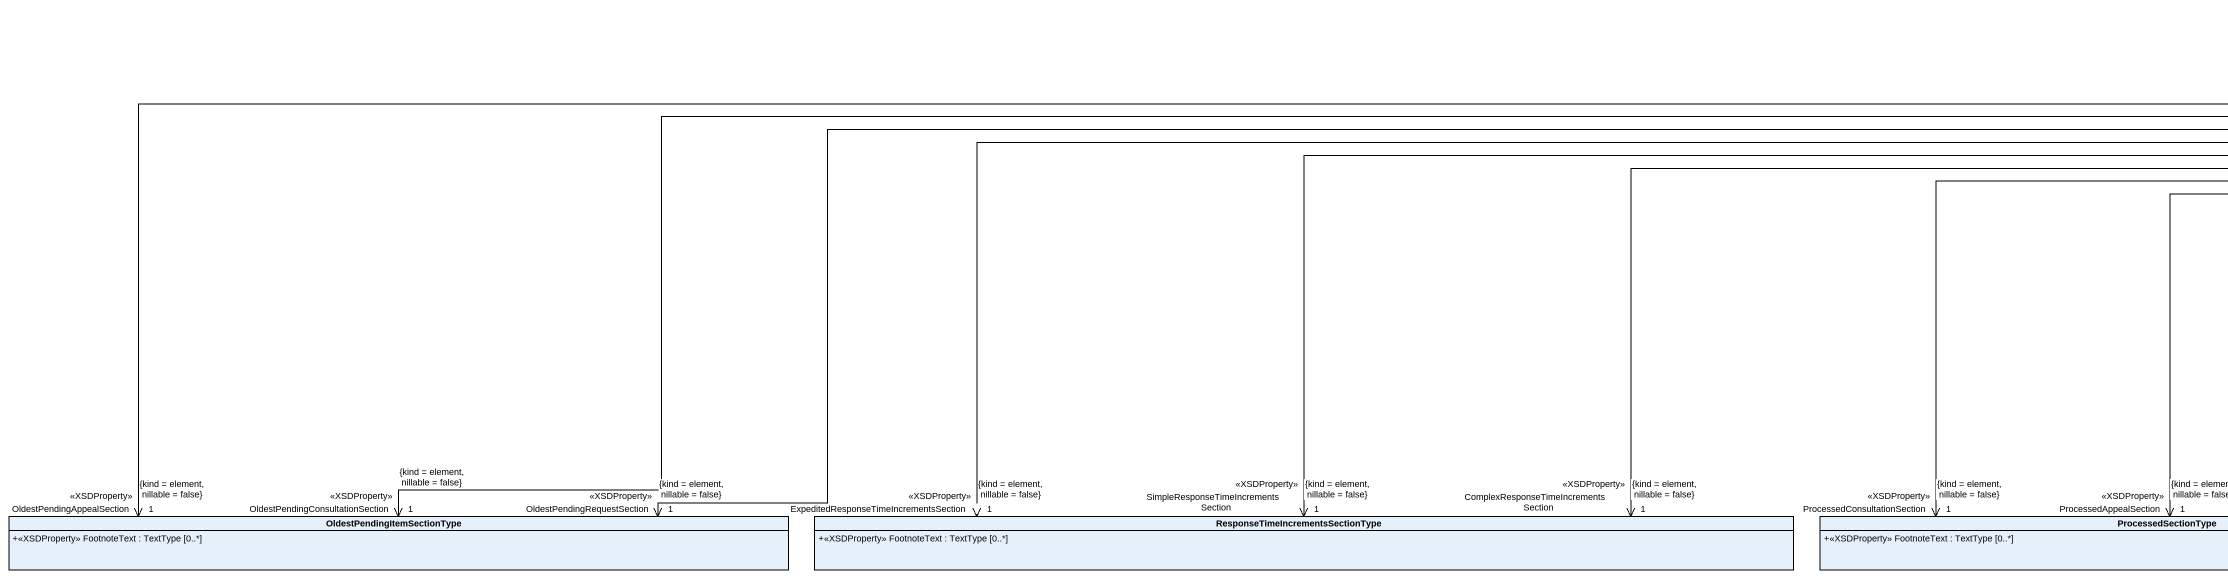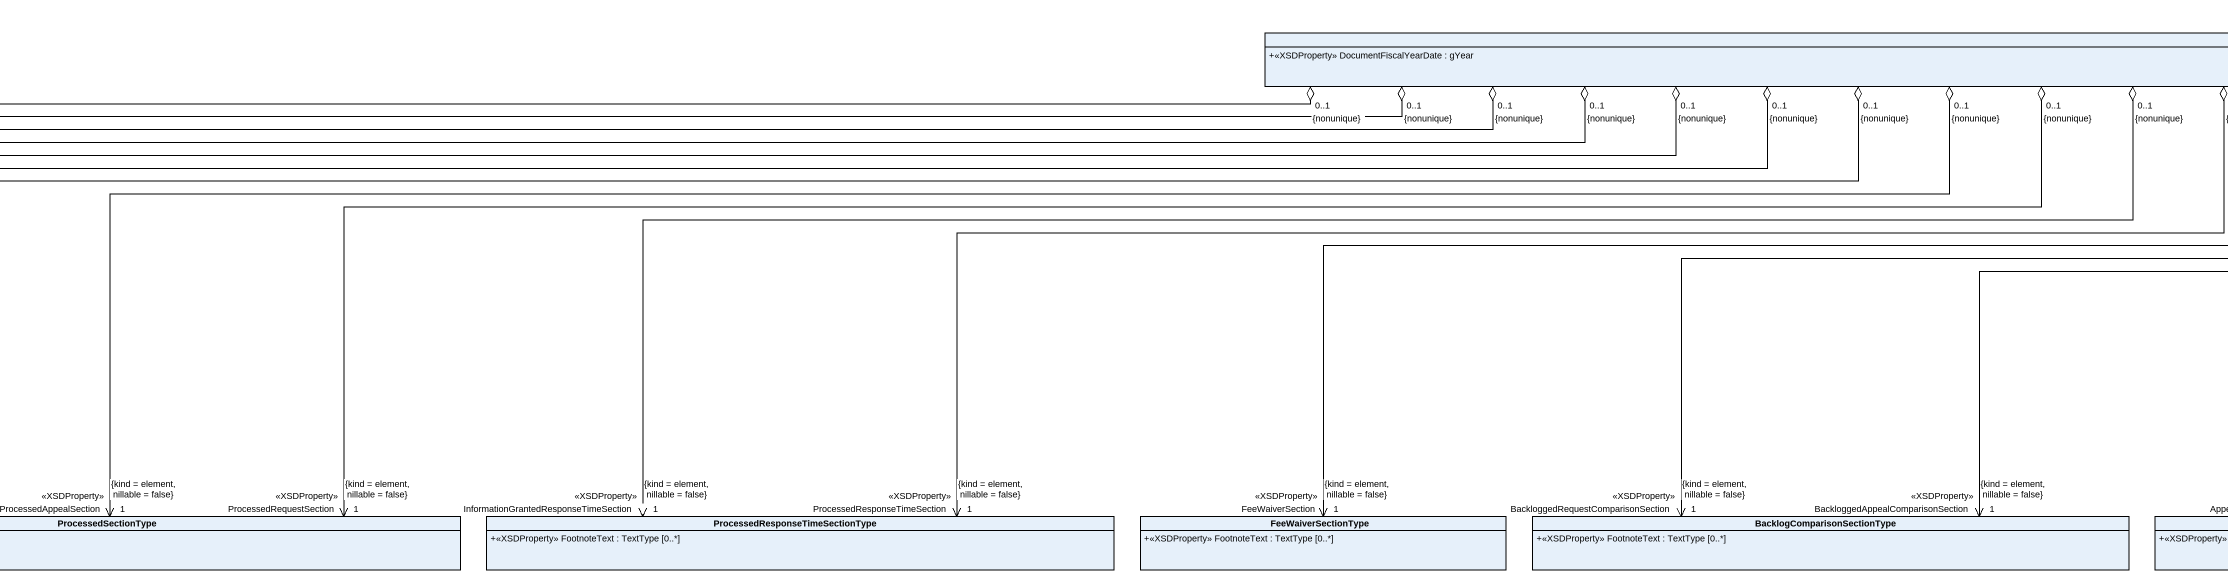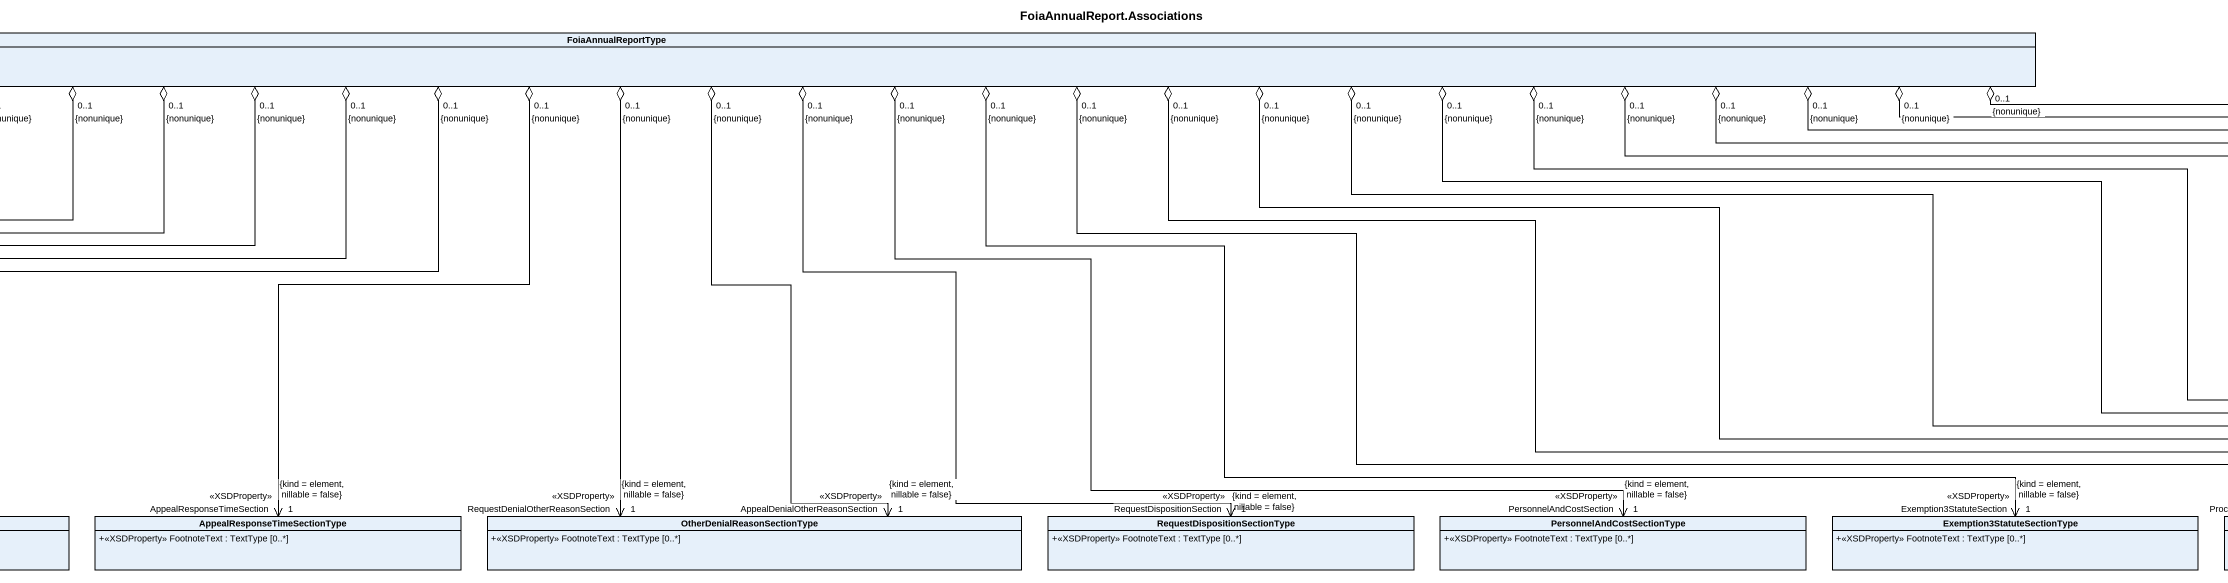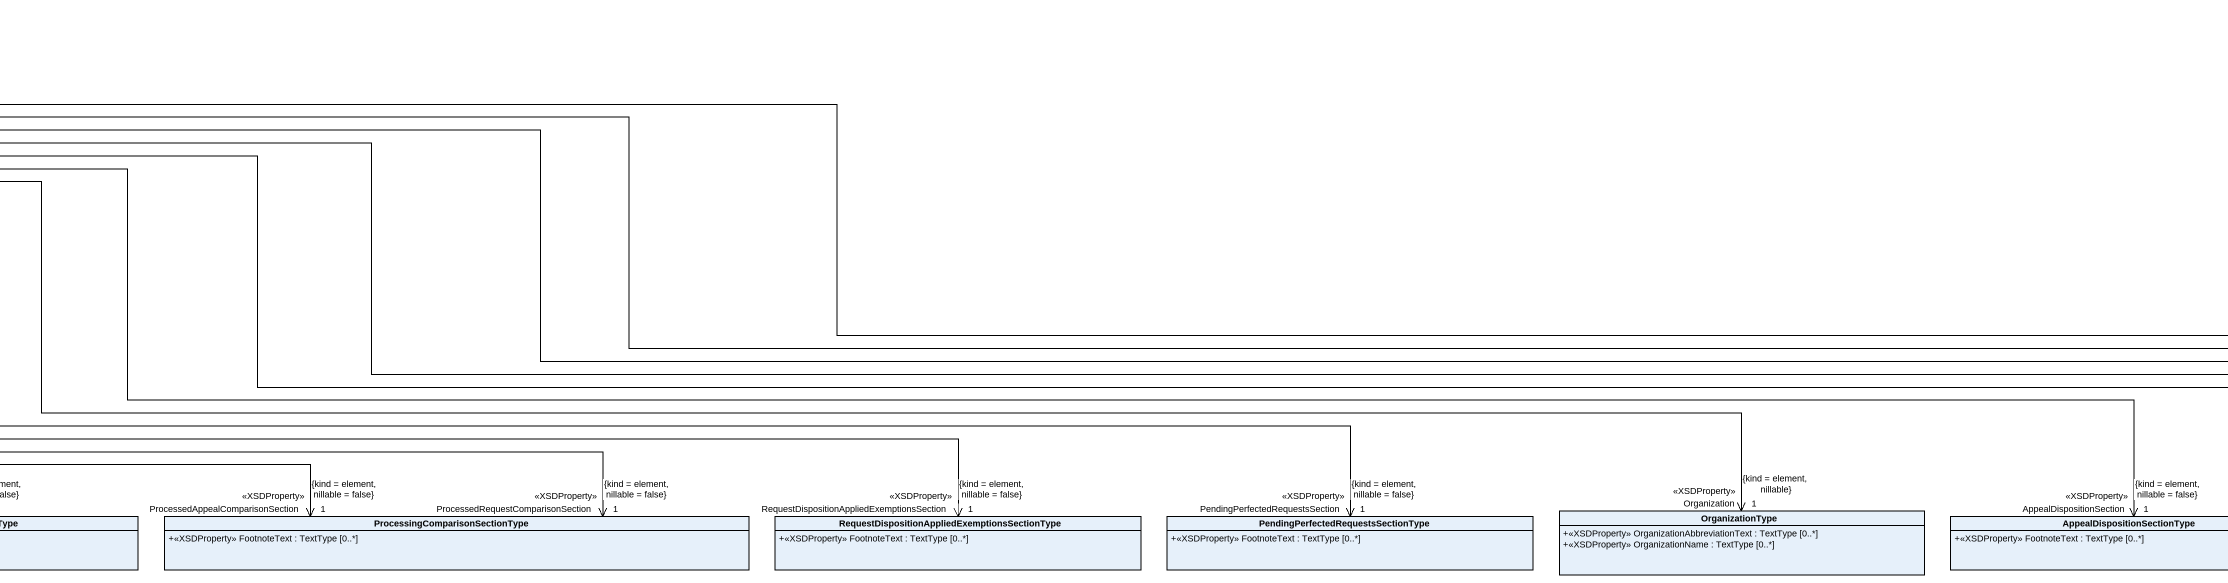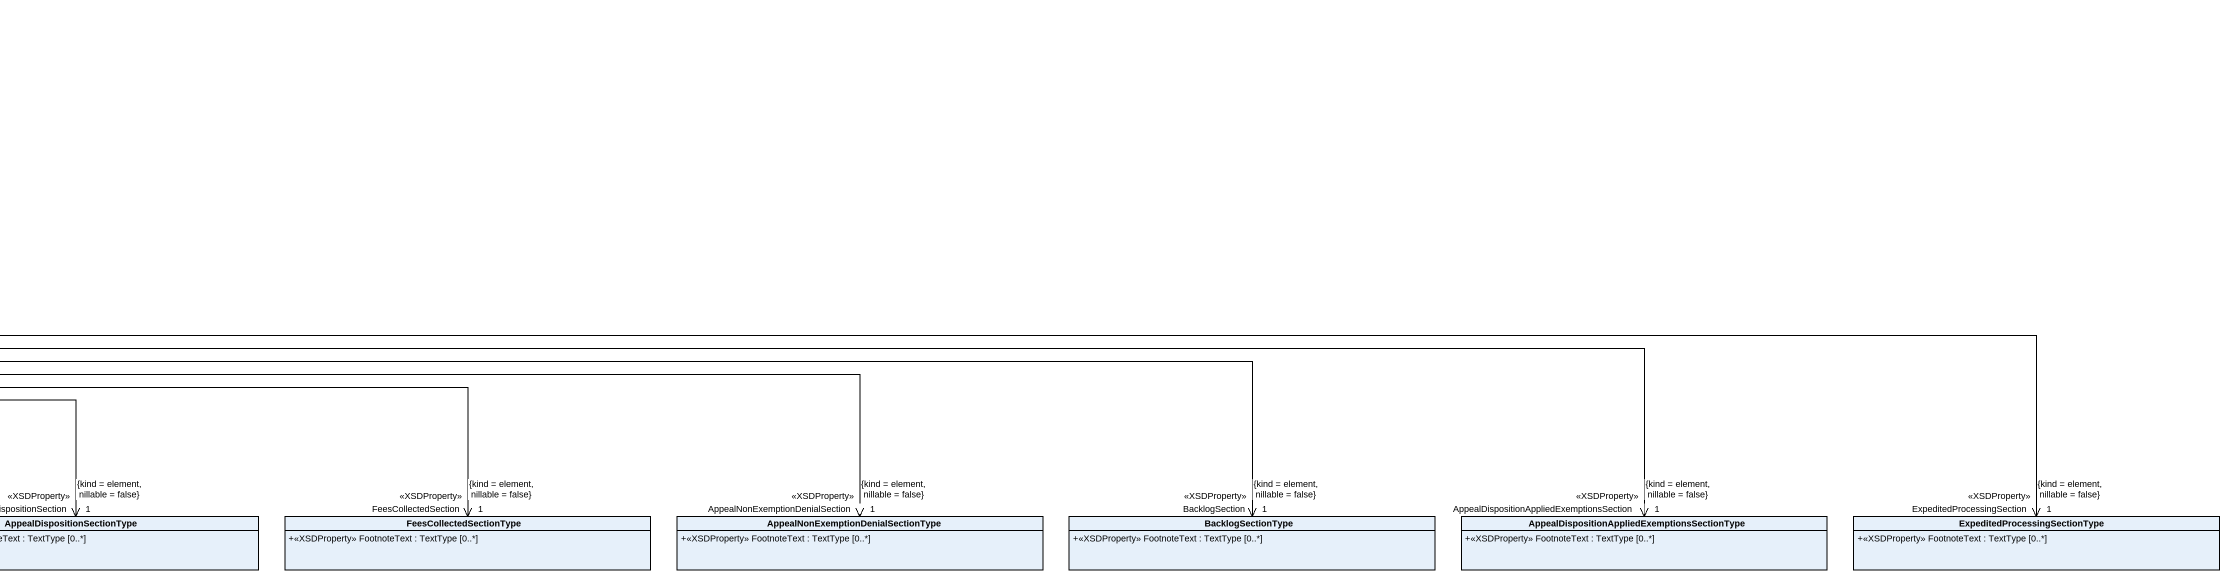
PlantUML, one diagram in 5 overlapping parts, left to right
@startuml
title FoiaAnnualReport.Associations
hide circle
hide empty members
skinparam classAttributeIconSize 0
class FoiaAnnualReportType {
  +<<XSDProperty>> DocumentFiscalYearDate : gYear
}
class OldestPendingItemSectionType {
  +<<XSDProperty>> FootnoteText : TextType [0..*]
}
class "ResponseTimeIncrementsSectionType" as ResponseTimeIncrementsSectio {
  +<<XSDProperty>> FootnoteText : TextType [0..*]
}
class ProcessedSectionType {
  +<<XSDProperty>> FootnoteText : TextType [0..*]
}
class "ProcessedResponseTimeSectionType" as ProcessedResponseTimeSection {
  +<<XSDProperty>> FootnoteText : TextType [0..*]
}
class FeeWaiverSectionType {
  +<<XSDProperty>> FootnoteText : TextType [0..*]
}
class BacklogComparisonSectionType {
  +<<XSDProperty>> FootnoteText : TextType [0..*]
}
class "AppealResponseTimeSectionType" as AppealResponseTimeSectionTyp {
  +<<XSDProperty>> FootnoteText : TextType [0..*]
}
class OtherDenialReasonSectionType {
  +<<XSDProperty>> FootnoteText : TextType [0..*]
}
class "RequestDispositionSectionType" as RequestDispositionSectionTyp {
  +<<XSDProperty>> FootnoteText : TextType [0..*]
}
class PersonnelAndCostSectionType {
  +<<XSDProperty>> FootnoteText : TextType [0..*]
}
class Exemption3StatuteSectionType {
  +<<XSDProperty>> FootnoteText : TextType [0..*]
}
class "ProcessingComparisonSectionType" as ProcessingComparisonSectionT {
  +<<XSDProperty>> FootnoteText : TextType [0..*]
}
class "RequestDispositionAppliedExemptionsSectionType" as RequestDispositionAppliedExe {
  +<<XSDProperty>> FootnoteText : TextType [0..*]
}
class "PendingPerfectedRequestsSectionType" as PendingPerfectedRequestsSect {
  +<<XSDProperty>> FootnoteText : TextType [0..*]
}
class OrganizationType {
  +<<XSDProperty>> OrganizationAbbreviationText : TextType [0..*]
  +<<XSDProperty>> OrganizationName : TextType [0..*]
}
class AppealDispositionSectionType {
  +<<XSDProperty>> FootnoteText : TextType [0..*]
}
class FeesCollectedSectionType {
  +<<XSDProperty>> FootnoteText : TextType [0..*]
}
class "AppealNonExemptionDenialSectionType" as AppealNonExemptionDenialSect {
  +<<XSDProperty>> FootnoteText : TextType [0..*]
}
class BacklogSectionType {
  +<<XSDProperty>> FootnoteText : TextType [0..*]
}
class "AppealDispositionAppliedExemptionsSectionType" as AppealDispositionAppliedExem {
  +<<XSDProperty>> FootnoteText : TextType [0..*]
}
class "ExpeditedProcessingSectionType" as ExpeditedProcessingSectionTy {
  +<<XSDProperty>> FootnoteText : TextType [0..*]
}
FoiaAnnualReportType "0..1\n{nonunique}" o-left-> "OldestPendingAppealSection\n<<XSDProperty>>\n1\n{kind = element, nillable = false}" OldestPendingItemSectionType
FoiaAnnualReportType "0..1\n{nonunique}" o-left-> "OldestPendingConsultationSection\n<<XSDProperty>>\n1\n{kind = element, nillable = false}" OldestPendingItemSectionType
FoiaAnnualReportType "0..1\n{nonunique}" o-left-> "OldestPendingRequestSection\n<<XSDProperty>>\n1\n{kind = element, nillable = false}" OldestPendingItemSectionType
FoiaAnnualReportType "0..1\n{nonunique}" o-left-> "ExpeditedResponseTimeIncrementsSection\n<<XSDProperty>>\n1\n{kind = element, nillable = false}" ResponseTimeIncrementsSectio
FoiaAnnualReportType "0..1\n{nonunique}" o-left-> "SimpleResponseTimeIncrementsSection\n<<XSDProperty>>\n1\n{kind = element, nillable = false}" ResponseTimeIncrementsSectio
FoiaAnnualReportType "0..1\n{nonunique}" o-left-> "ComplexResponseTimeIncrementsSection\n<<XSDProperty>>\n1\n{kind = element, nillable = false}" ResponseTimeIncrementsSectio
FoiaAnnualReportType "0..1\n{nonunique}" o-left-> "ProcessedConsultationSection\n<<XSDProperty>>\n1\n{kind = element, nillable = false}" ProcessedSectionType
FoiaAnnualReportType "0..1\n{nonunique}" o-left-> "ProcessedAppealSection\n<<XSDProperty>>\n1\n{kind = element, nillable = false}" ProcessedSectionType
FoiaAnnualReportType "0..1\n{nonunique}" o-left-> "ProcessedRequestSection\n<<XSDProperty>>\n1\n{kind = element, nillable = false}" ProcessedSectionType
FoiaAnnualReportType "0..1\n{nonunique}" o-left-> "InformationGrantedResponseTimeSection\n<<XSDProperty>>\n1\n{kind = element, nillable = false}" ProcessedResponseTimeSection
FoiaAnnualReportType "0..1\n{nonunique}" o-left-> "ProcessedResponseTimeSection\n<<XSDProperty>>\n1\n{kind = element, nillable = false}" ProcessedResponseTimeSection
FoiaAnnualReportType "0..1\n{nonunique}" o-left-> "FeeWaiverSection\n<<XSDProperty>>\n1\n{kind = element, nillable = false}" FeeWaiverSectionType
FoiaAnnualReportType "0..1\n{nonunique}" o-left-> "BackloggedRequestComparisonSection\n<<XSDProperty>>\n1\n{kind = element, nillable = false}" BacklogComparisonSectionType
FoiaAnnualReportType "0..1\n{nonunique}" o-left-> "BackloggedAppealComparisonSection\n<<XSDProperty>>\n1\n{kind = element, nillable = false}" BacklogComparisonSectionType
FoiaAnnualReportType "0..1\n{nonunique}" o--> "AppealResponseTimeSection\n<<XSDProperty>>\n1\n{kind = element, nillable = false}" AppealResponseTimeSectionTyp
FoiaAnnualReportType "0..1\n{nonunique}" o--> "RequestDenialOtherReasonSection\n<<XSDProperty>>\n1\n{kind = element, nillable = false}" OtherDenialReasonSectionType
FoiaAnnualReportType "0..1\n{nonunique}" o--> "AppealDenialOtherReasonSection\n<<XSDProperty>>\n1\n{kind = element, nillable = false}" OtherDenialReasonSectionType
FoiaAnnualReportType "0..1\n{nonunique}" o--> "RequestDispositionSection\n<<XSDProperty>>\n1\n{kind = element, nillable = false}" RequestDispositionSectionTyp
FoiaAnnualReportType "0..1\n{nonunique}" o-right-> "PersonnelAndCostSection\n<<XSDProperty>>\n1\n{kind = element, nillable = false}" PersonnelAndCostSectionType
FoiaAnnualReportType "0..1\n{nonunique}" o-right-> "Exemption3StatuteSection\n<<XSDProperty>>\n1\n{kind = element, nillable = false}" Exemption3StatuteSectionType
FoiaAnnualReportType "0..1\n{nonunique}" o-right-> "ProcessedAppealComparisonSection\n<<XSDProperty>>\n1\n{kind = element, nillable = false}" ProcessingComparisonSectionT
FoiaAnnualReportType "0..1\n{nonunique}" o-right-> "ProcessedRequestComparisonSection\n<<XSDProperty>>\n1\n{kind = element, nillable = false}" ProcessingComparisonSectionT
FoiaAnnualReportType "0..1\n{nonunique}" o-right-> "RequestDispositionAppliedExemptionsSection\n<<XSDProperty>>\n1\n{kind = element, nillable = false}" RequestDispositionAppliedExe
FoiaAnnualReportType "0..1\n{nonunique}" o-right-> "PendingPerfectedRequestsSection\n<<XSDProperty>>\n1\n{kind = element, nillable = false}" PendingPerfectedRequestsSect
FoiaAnnualReportType "0..1\n{nonunique}" o-right-> "Organization\n<<XSDProperty>>\n1\n{kind = element, nillable}" OrganizationType
FoiaAnnualReportType "0..1\n{nonunique}" o-right-> "AppealDispositionSection\n<<XSDProperty>>\n1\n{kind = element, nillable = false}" AppealDispositionSectionType
FoiaAnnualReportType "0..1\n{nonunique}" o-right-> "FeesCollectedSection\n<<XSDProperty>>\n1\n{kind = element, nillable = false}" FeesCollectedSectionType
FoiaAnnualReportType "0..1\n{nonunique}" o-right-> "AppealNonExemptionDenialSection\n<<XSDProperty>>\n1\n{kind = element, nillable = false}" AppealNonExemptionDenialSect
FoiaAnnualReportType "0..1\n{nonunique}" o-right-> "BacklogSection\n<<XSDProperty>>\n1\n{kind = element, nillable = false}" BacklogSectionType
FoiaAnnualReportType "0..1\n{nonunique}" o-right-> "AppealDispositionAppliedExemptionsSection\n<<XSDProperty>>\n1\n{kind = element, nillable = false}" AppealDispositionAppliedExem
FoiaAnnualReportType "0..1\n{nonunique}" o-right-> "ExpeditedProcessingSection\n<<XSDProperty>>\n1\n{kind = element, nillable = false}" ExpeditedProcessingSectionTy
@enduml
